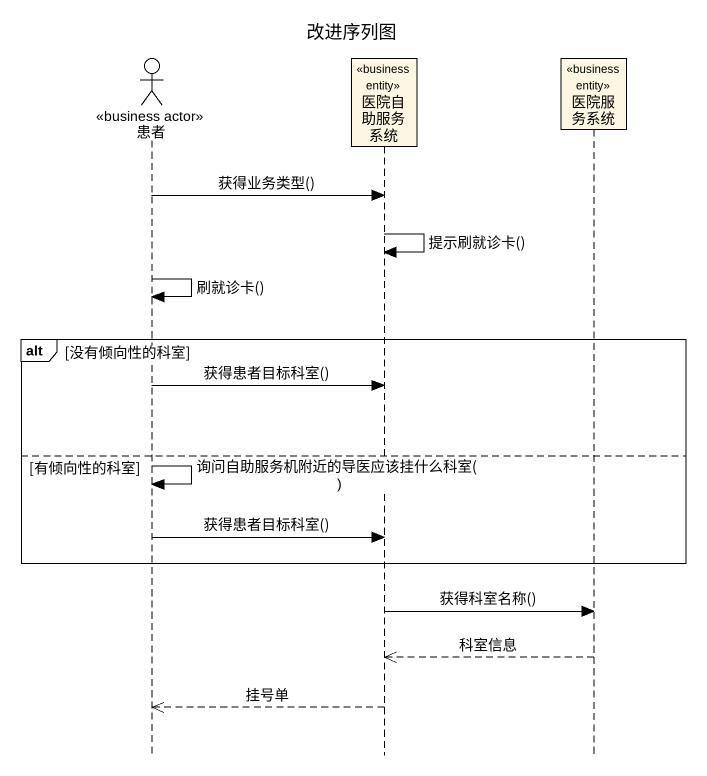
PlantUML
@startuml
title 改进序列图
hide footbox
actor 患者 <<business actor>>
participant 医院自助服务系统 <<business entity>>
participant 医院服务系统 <<business entity>>

患者 -> 医院自助服务系统 : 获得业务类型()
医院自助服务系统 -> 医院自助服务系统 : 提示刷就诊卡()
患者 -> 患者 : 刷就诊卡()
alt 没有倾向性的科室
  患者 -> 医院自助服务系统 : 获得患者目标科室()
else 有倾向性的科室
  患者 -> 患者 : 询问自助服务机附近的导医应该挂什么科室()
  患者 -> 医院自助服务系统 : 获得患者目标科室()
end
医院自助服务系统 -> 医院服务系统 : 获得科室名称()
医院服务系统 -->> 医院自助服务系统 : 科室信息
医院自助服务系统 -->> 患者 : 挂号单
@enduml
